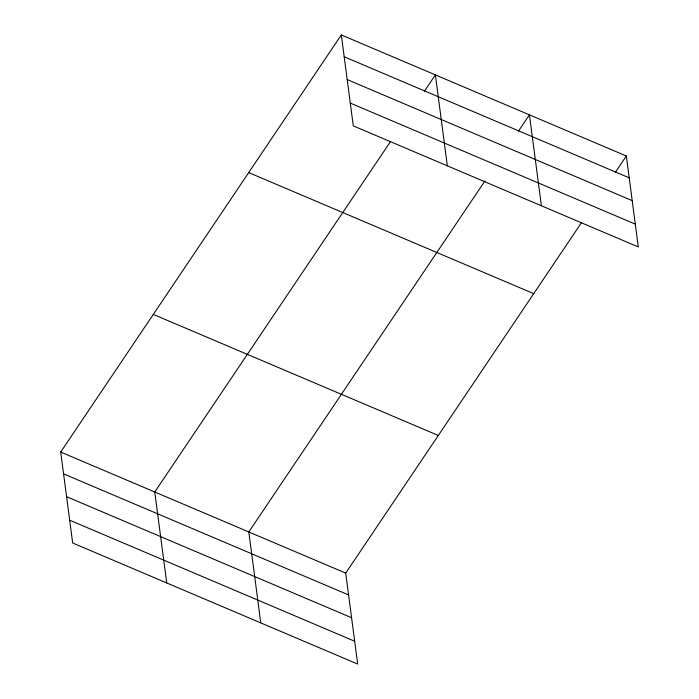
<?xml version="1.0" encoding="UTF-8"?>
<svg xmlns="http://www.w3.org/2000/svg" width="699" height="699" viewBox="0 0 699 699"><rect width="100%" height="100%" fill="white"/><g stroke="black" fill="none" stroke-linecap="round" stroke-linejoin="round"><path stroke-width="1.05" d="M581.245 223.016L345.708 573.11L357.678 664.05L72.67 543.001L60.699 452.052L341.322 34.95L626.33 155.999L638.301 246.948L353.292 125.89L341.322 34.95M390.287 141.906L154.75 492L166.729 582.94M424.407 91.193L435.372 74.898L447.343 165.838M484.949 180.954L248.809 531.948L260.779 622.888M518.457 131.141L529.423 114.846L541.402 205.786M615.365 172.303L626.33 155.999M344.188 56.768L629.196 177.817M347.193 79.581L632.202 200.63M350.286 103.085L635.295 224.134M248.713 172.592L533.721 293.65M153.299 314.41L438.317 435.46M60.699 452.052L345.708 573.11M63.574 473.87L348.583 594.928M66.571 496.683L351.58 617.733M69.673 520.187L354.681 641.236"/></g></svg>
